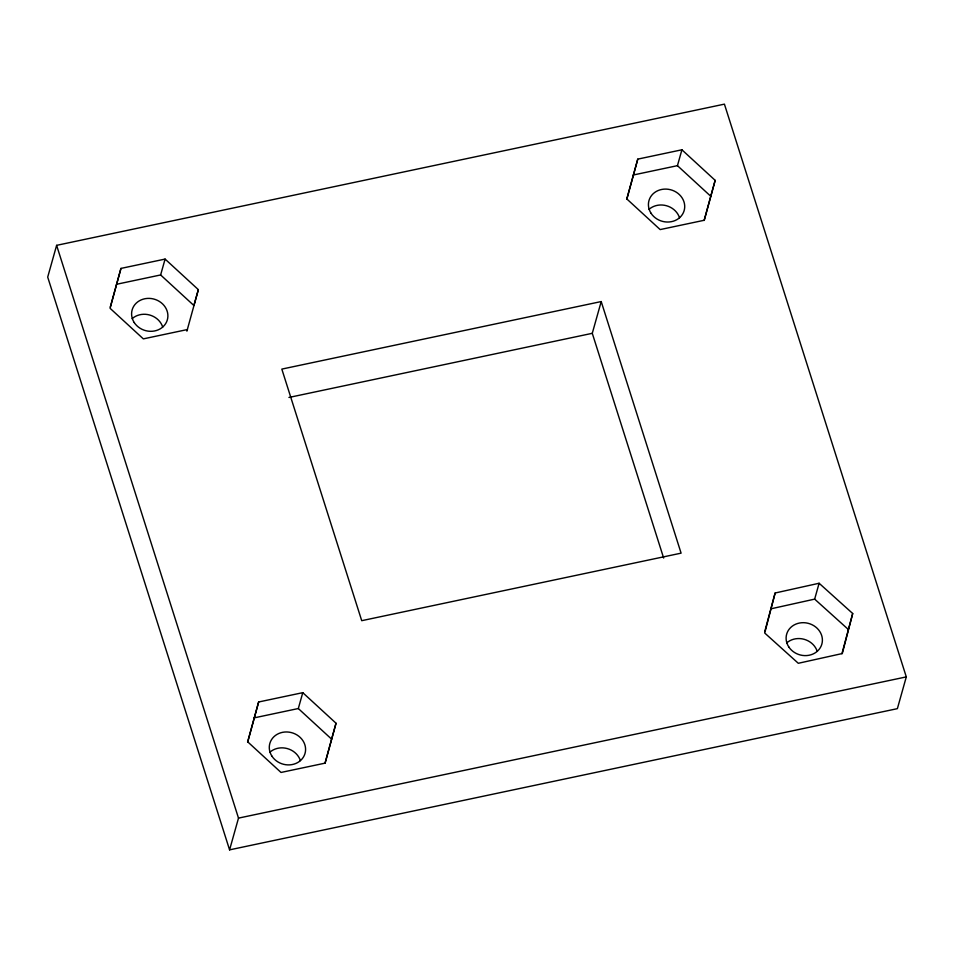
<?xml version="1.0" encoding="UTF-8"?>
<svg xmlns="http://www.w3.org/2000/svg" width="954" height="954" viewBox="0 0 954 954"><rect width="100%" height="100%" fill="white"/><g stroke="black" fill="none" stroke-linecap="round" stroke-linejoin="round"><path stroke-width="1.43" d="M764.714 631.751L775.125 593.006L819.116 583.252L852.709 613.517L842.299 653.538L798.307 663.292L764.714 633.027L775.125 593.006M841.929 653.693L852.709 613.517M110.282 307.081L120.955 268.408L165.09 259.083L198.349 289.646L186.889 331.169M120.955 268.408L110.08 308.309L143.338 338.873L187.461 329.535M247.575 742.093L258.641 701.989L302.776 692.664L336.023 723.227L325.147 763.128L281.013 772.454L247.766 741.89L258.641 701.989M324.956 763.331L336.023 723.227M626.706 199.219L637.773 159.127L681.907 149.79L715.166 180.354L704.29 220.255L660.156 229.58L626.897 199.016L637.773 159.127M704.1 220.457L715.166 180.354M56.62 245.345L47.7 277.101L229.58 849.859L897.38 708.655L906.3 676.899L724.42 104.141L56.62 245.345L238.5 818.115L229.58 849.859M116.495 284.292L160.63 274.955L165.09 259.083M198.349 289.646L193.889 305.518L160.63 274.955M254.181 717.873L298.316 708.536L302.776 692.664M663.65 558.042L592.279 333.316L601.211 301.559L281.824 369.103L361.721 620.684L681.096 553.153L601.211 301.559M633.313 174.999L677.447 165.662L681.907 149.79M770.665 608.879L814.656 599.124L819.116 583.252M288.943 397.46L592.279 333.316M238.5 818.115L906.3 676.899M814.656 599.124L848.249 629.39M677.447 165.662L710.706 196.226M298.316 708.536L331.563 739.1M786.656 642.96A18.293 16.325 15.7 0 1 817.208 651.343M132.165 318.66A18.293 16.325 15.7 0 1 162.705 327.043M648.982 209.379A18.293 16.325 15.7 0 1 679.522 217.762M269.839 752.253A18.293 16.325 15.7 0 1 300.391 760.624M788.743 646.86A18.293 16.325 15.7 0 0 820.178 647.897A18.293 16.325 15.7 0 0 803.828 622.688A18.293 16.325 15.7 0 0 788.743 646.86M651.057 213.279A18.293 16.325 15.7 0 0 682.492 214.316A18.293 16.325 15.7 0 0 666.154 189.095A18.293 16.325 15.7 0 0 651.057 213.279M134.24 322.571A18.293 16.325 15.7 0 0 165.674 323.597A18.293 16.325 15.7 0 0 149.337 298.387A18.293 16.325 15.7 0 0 134.24 322.571M271.926 756.152A18.293 16.325 15.7 0 0 303.36 757.19A18.293 16.325 15.7 0 0 287.011 731.968A18.293 16.325 15.7 0 0 271.926 756.152"/></g></svg>
